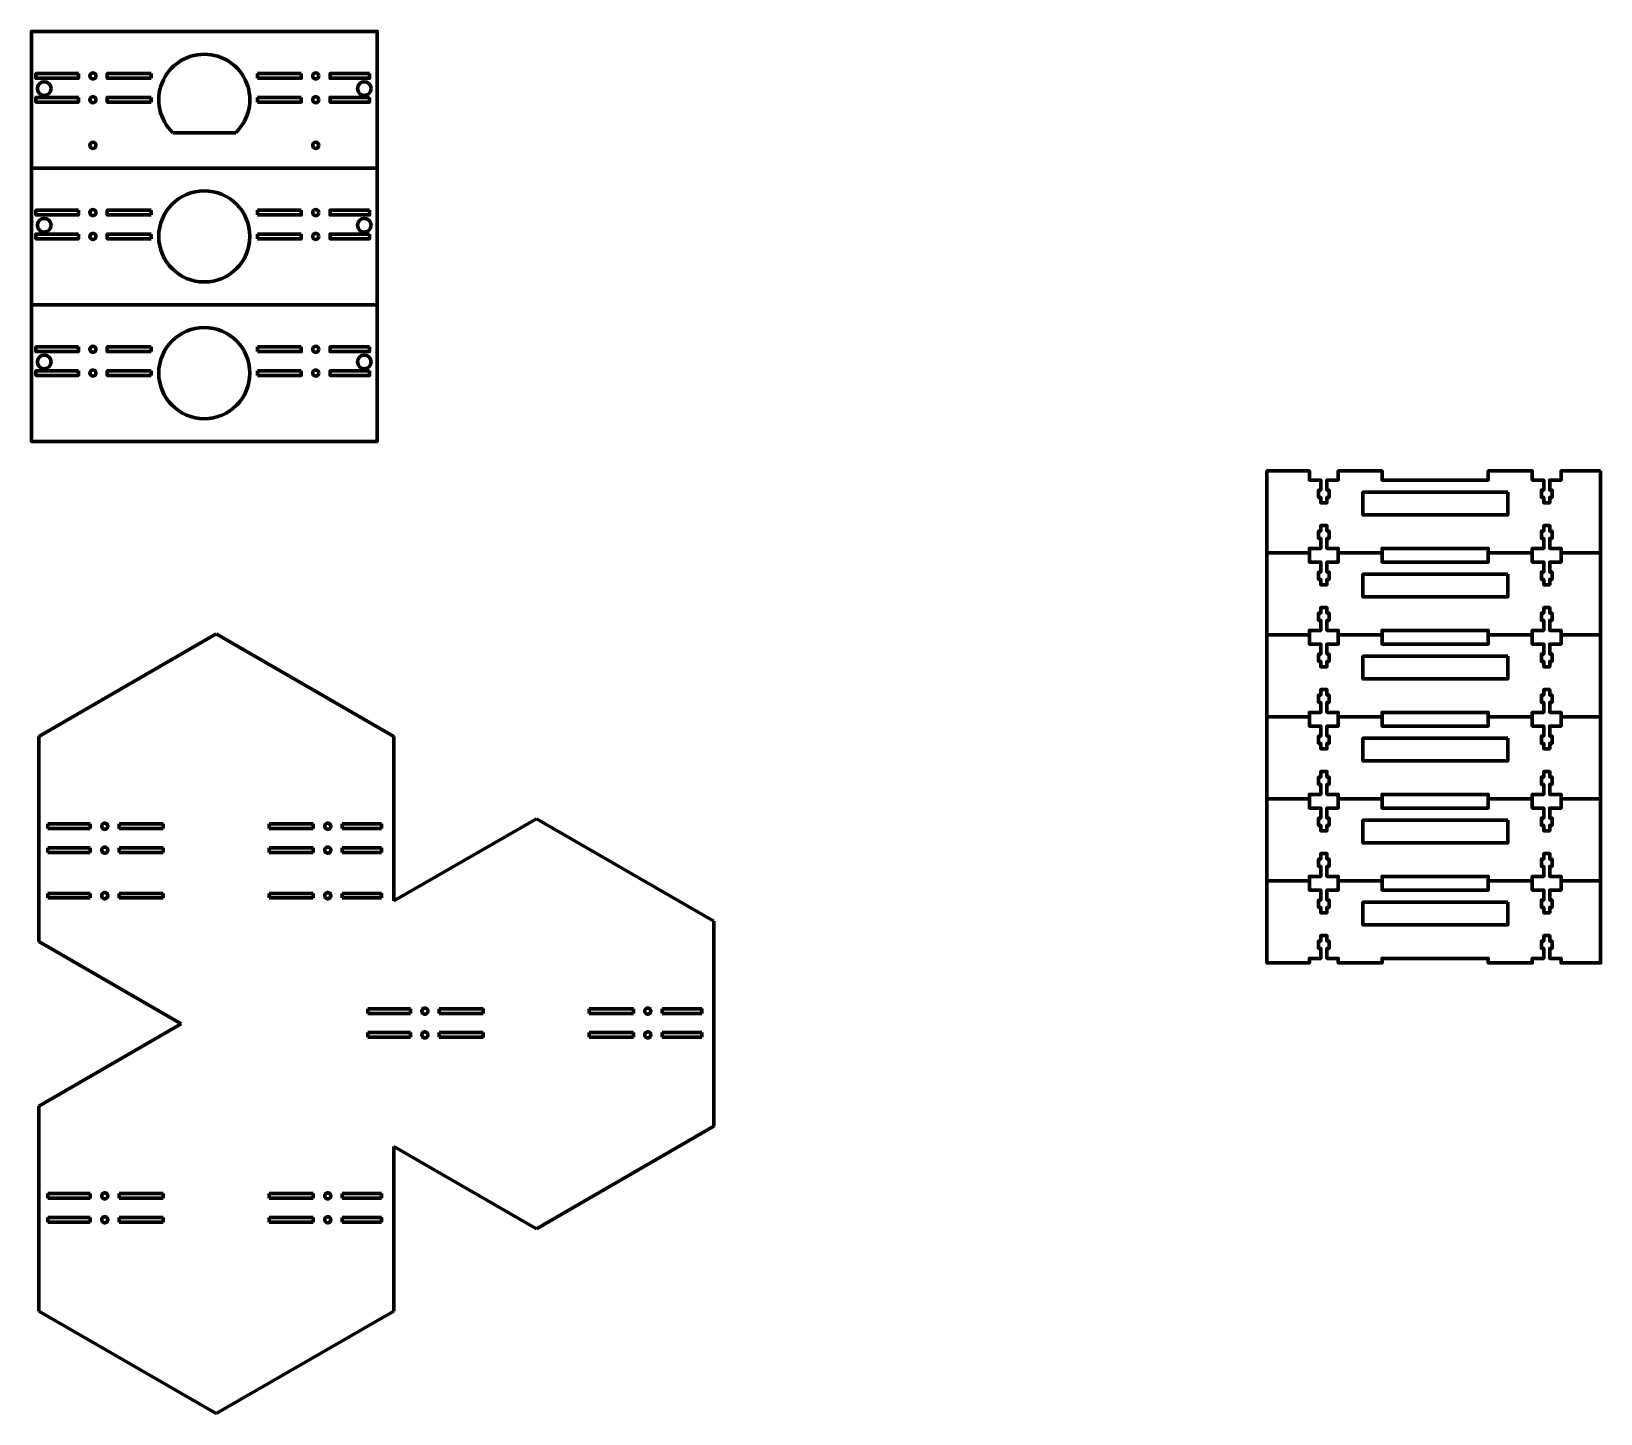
# Model space of a CAD drawing. Header units: millimetres. Extents: x -1430 to 457, y 2331 to 3242.
# Drawn here: x -1430 to -397, y 2331 to 3242 of the extents above; entities that cross this region are included whole.
import ezdxf

# ---------------------------------------------------------------- set-up
doc = ezdxf.new("R2010")
doc.units = ezdxf.units.MM
doc.layers.add('laserCut_Line$CutThrough_Line', color=1, linetype='Continuous', lineweight=140, true_color=0xff0000)
doc.layers.add('laserCut_wood', color=18, linetype='Continuous', lineweight=100, true_color=0x000000)

msp = doc.modelspace()

# ---------------------------------------------------------------- linework, layer by layer
at = {"layer": 'laserCut_Line$CutThrough_Line'}
for points in [[(-396.6, 2952.2), (-422.6, 2952.2), (-422.6, 2946.2), (-430.1, 2946.2), (-430.1, 2939.6), (-428.6, 2939.6), (-428.6, 2934.8), (-430.1, 2934.8), (-430.1, 2931.2), (-434.1, 2931.2), (-434.1, 2934.8), (-435.6, 2934.8), (-435.6, 2939.6), (-434.1, 2939.6), (-434.1, 2946.2), (-441.6, 2946.2), (-441.6, 2952.2), (-470.6, 2952.2), (-470.6, 2946.2), (-540.5, 2946.2), (-540.5, 2952.2), (-569.4, 2952.2), (-569.4, 2946.2), (-576.9, 2946.2), (-576.9, 2939.6), (-575.4, 2939.6), (-575.4, 2934.8), (-576.9, 2934.8), (-576.9, 2931.2), (-580.9, 2931.2), (-580.9, 2934.8), (-582.4, 2934.8), (-582.4, 2939.6), (-580.9, 2939.6), (-580.9, 2946.2), (-588.4, 2946.2), (-588.4, 2952.2), (-616.4, 2952.2), (-616.4, 2898.2), (-588.4, 2898.2), (-588.4, 2901.2), (-580.9, 2901.2), (-580.9, 2907.8), (-582.4, 2907.8), (-582.4, 2912.6), (-580.9, 2912.6), (-580.9, 2916.2), (-576.9, 2916.2), (-576.9, 2912.6), (-575.4, 2912.6), (-575.4, 2907.8), (-576.9, 2907.8), (-576.9, 2901.2), (-569.4, 2901.2), (-569.4, 2898.2), (-540.5, 2898.2), (-540.5, 2901.2), (-470.6, 2901.2), (-470.6, 2898.2), (-441.6, 2898.2), (-441.6, 2901.2), (-434.1, 2901.2), (-434.1, 2907.8), (-435.6, 2907.8), (-435.6, 2912.6), (-434.1, 2912.6), (-434.1, 2916.2), (-430.1, 2916.2), (-430.1, 2912.6), (-428.6, 2912.6), (-428.6, 2907.8), (-430.1, 2907.8), (-430.1, 2901.2), (-422.6, 2901.2), (-422.6, 2898.2), (-396.6, 2898.2)], [(-457.8, 2938.2), (-457.8, 2923.2), (-553.2, 2923.2), (-553.2, 2938.2)], [(-396.6, 2898.2), (-422.6, 2898.2), (-422.6, 2892.2), (-430.1, 2892.2), (-430.1, 2885.6), (-428.6, 2885.6), (-428.6, 2880.8), (-430.1, 2880.8), (-430.1, 2877.2), (-434.1, 2877.2), (-434.1, 2880.8), (-435.6, 2880.8), (-435.6, 2885.6), (-434.1, 2885.6), (-434.1, 2892.2), (-441.6, 2892.2), (-441.6, 2898.2), (-470.6, 2898.2), (-470.6, 2892.2), (-540.5, 2892.2), (-540.5, 2898.2), (-569.4, 2898.2), (-569.4, 2892.2), (-576.9, 2892.2), (-576.9, 2885.6), (-575.4, 2885.6), (-575.4, 2880.8), (-576.9, 2880.8), (-576.9, 2877.2), (-580.9, 2877.2), (-580.9, 2880.8), (-582.4, 2880.8), (-582.4, 2885.6), (-580.9, 2885.6), (-580.9, 2892.2), (-588.4, 2892.2), (-588.4, 2898.2), (-616.4, 2898.2), (-616.4, 2844.2), (-588.4, 2844.2), (-588.4, 2847.2), (-580.9, 2847.2), (-580.9, 2853.8), (-582.4, 2853.8), (-582.4, 2858.6), (-580.9, 2858.6), (-580.9, 2862.2), (-576.9, 2862.2), (-576.9, 2858.6), (-575.4, 2858.6), (-575.4, 2853.8), (-576.9, 2853.8), (-576.9, 2847.2), (-569.4, 2847.2), (-569.4, 2844.2), (-540.5, 2844.2), (-540.5, 2847.2), (-470.6, 2847.2), (-470.6, 2844.2), (-441.6, 2844.2), (-441.6, 2847.2), (-434.1, 2847.2), (-434.1, 2853.8), (-435.6, 2853.8), (-435.6, 2858.6), (-434.1, 2858.6), (-434.1, 2862.2), (-430.1, 2862.2), (-430.1, 2858.6), (-428.6, 2858.6), (-428.6, 2853.8), (-430.1, 2853.8), (-430.1, 2847.2), (-422.6, 2847.2), (-422.6, 2844.2), (-396.6, 2844.2)], [(-457.8, 2884.2), (-457.8, 2869.2), (-553.2, 2869.2), (-553.2, 2884.2)], [(-396.6, 2844.2), (-422.6, 2844.2), (-422.6, 2838.2), (-430.1, 2838.2), (-430.1, 2831.6), (-428.6, 2831.6), (-428.6, 2826.8), (-430.1, 2826.8), (-430.1, 2823.2), (-434.1, 2823.2), (-434.1, 2826.8), (-435.6, 2826.8), (-435.6, 2831.6), (-434.1, 2831.6), (-434.1, 2838.2), (-441.6, 2838.2), (-441.6, 2844.2), (-470.6, 2844.2), (-470.6, 2838.2), (-540.5, 2838.2), (-540.5, 2844.2), (-569.4, 2844.2), (-569.4, 2838.2), (-576.9, 2838.2), (-576.9, 2831.6), (-575.4, 2831.6), (-575.4, 2826.8), (-576.9, 2826.8), (-576.9, 2823.2), (-580.9, 2823.2), (-580.9, 2826.8), (-582.4, 2826.8), (-582.4, 2831.6), (-580.9, 2831.6), (-580.9, 2838.2), (-588.4, 2838.2), (-588.4, 2844.2), (-616.4, 2844.2), (-616.4, 2790.2), (-588.4, 2790.2), (-588.4, 2793.2), (-580.9, 2793.2), (-580.9, 2799.8), (-582.4, 2799.8), (-582.4, 2804.6), (-580.9, 2804.6), (-580.9, 2808.2), (-576.9, 2808.2), (-576.9, 2804.6), (-575.4, 2804.6), (-575.4, 2799.8), (-576.9, 2799.8), (-576.9, 2793.2), (-569.4, 2793.2), (-569.4, 2790.2), (-540.5, 2790.2), (-540.5, 2793.2), (-470.6, 2793.2), (-470.6, 2790.2), (-441.6, 2790.2), (-441.6, 2793.2), (-434.1, 2793.2), (-434.1, 2799.8), (-435.6, 2799.8), (-435.6, 2804.6), (-434.1, 2804.6), (-434.1, 2808.2), (-430.1, 2808.2), (-430.1, 2804.6), (-428.6, 2804.6), (-428.6, 2799.8), (-430.1, 2799.8), (-430.1, 2793.2), (-422.6, 2793.2), (-422.6, 2790.2), (-396.6, 2790.2)], [(-457.8, 2830.2), (-457.8, 2815.2), (-553.2, 2815.2), (-553.2, 2830.2)], [(-396.6, 2790.2), (-422.6, 2790.2), (-422.6, 2784.2), (-430.1, 2784.2), (-430.1, 2777.6), (-428.6, 2777.6), (-428.6, 2772.8), (-430.1, 2772.8), (-430.1, 2769.2), (-434.1, 2769.2), (-434.1, 2772.8), (-435.6, 2772.8), (-435.6, 2777.6), (-434.1, 2777.6), (-434.1, 2784.2), (-441.6, 2784.2), (-441.6, 2790.2), (-470.6, 2790.2), (-470.6, 2784.2), (-540.5, 2784.2), (-540.5, 2790.2), (-569.4, 2790.2), (-569.4, 2784.2), (-576.9, 2784.2), (-576.9, 2777.6), (-575.4, 2777.6), (-575.4, 2772.8), (-576.9, 2772.8), (-576.9, 2769.2), (-580.9, 2769.2), (-580.9, 2772.8), (-582.4, 2772.8), (-582.4, 2777.6), (-580.9, 2777.6), (-580.9, 2784.2), (-588.4, 2784.2), (-588.4, 2790.2), (-616.4, 2790.2), (-616.4, 2736.2), (-588.4, 2736.2), (-588.4, 2739.2), (-580.9, 2739.2), (-580.9, 2745.8), (-582.4, 2745.8), (-582.4, 2750.6), (-580.9, 2750.6), (-580.9, 2754.2), (-576.9, 2754.2), (-576.9, 2750.6), (-575.4, 2750.6), (-575.4, 2745.8), (-576.9, 2745.8), (-576.9, 2739.2), (-569.4, 2739.2), (-569.4, 2736.2), (-540.5, 2736.2), (-540.5, 2739.2), (-470.6, 2739.2), (-470.6, 2736.2), (-441.6, 2736.2), (-441.6, 2739.2), (-434.1, 2739.2), (-434.1, 2745.8), (-435.6, 2745.8), (-435.6, 2750.6), (-434.1, 2750.6), (-434.1, 2754.2), (-430.1, 2754.2), (-430.1, 2750.6), (-428.6, 2750.6), (-428.6, 2745.8), (-430.1, 2745.8), (-430.1, 2739.2), (-422.6, 2739.2), (-422.6, 2736.2), (-396.6, 2736.2)], [(-457.8, 2776.2), (-457.8, 2761.2), (-553.2, 2761.2), (-553.2, 2776.2)], [(-396.6, 2736.2), (-422.6, 2736.2), (-422.6, 2730.2), (-430.1, 2730.2), (-430.1, 2723.6), (-428.6, 2723.6), (-428.6, 2718.8), (-430.1, 2718.8), (-430.1, 2715.2), (-434.1, 2715.2), (-434.1, 2718.8), (-435.6, 2718.8), (-435.6, 2723.6), (-434.1, 2723.6), (-434.1, 2730.2), (-441.6, 2730.2), (-441.6, 2736.2), (-470.6, 2736.2), (-470.6, 2730.2), (-540.5, 2730.2), (-540.5, 2736.2), (-569.4, 2736.2), (-569.4, 2730.2), (-576.9, 2730.2), (-576.9, 2723.6), (-575.4, 2723.6), (-575.4, 2718.8), (-576.9, 2718.8), (-576.9, 2715.2), (-580.9, 2715.2), (-580.9, 2718.8), (-582.4, 2718.8), (-582.4, 2723.6), (-580.9, 2723.6), (-580.9, 2730.2), (-588.4, 2730.2), (-588.4, 2736.2), (-616.4, 2736.2), (-616.4, 2682.2), (-588.4, 2682.2), (-588.4, 2685.2), (-580.9, 2685.2), (-580.9, 2691.8), (-582.4, 2691.8), (-582.4, 2696.6), (-580.9, 2696.6), (-580.9, 2700.2), (-576.9, 2700.2), (-576.9, 2696.6), (-575.4, 2696.6), (-575.4, 2691.8), (-576.9, 2691.8), (-576.9, 2685.2), (-569.4, 2685.2), (-569.4, 2682.2), (-540.5, 2682.2), (-540.5, 2685.2), (-470.6, 2685.2), (-470.6, 2682.2), (-441.6, 2682.2), (-441.6, 2685.2), (-434.1, 2685.2), (-434.1, 2691.8), (-435.6, 2691.8), (-435.6, 2696.6), (-434.1, 2696.6), (-434.1, 2700.2), (-430.1, 2700.2), (-430.1, 2696.6), (-428.6, 2696.6), (-428.6, 2691.8), (-430.1, 2691.8), (-430.1, 2685.2), (-422.6, 2685.2), (-422.6, 2682.2), (-396.6, 2682.2)], [(-457.8, 2722.2), (-457.8, 2707.2), (-553.2, 2707.2), (-553.2, 2722.2)], [(-396.6, 2682.2), (-422.6, 2682.2), (-422.6, 2676.2), (-430.1, 2676.2), (-430.1, 2669.6), (-428.6, 2669.6), (-428.6, 2664.8), (-430.1, 2664.8), (-430.1, 2661.2), (-434.1, 2661.2), (-434.1, 2664.8), (-435.6, 2664.8), (-435.6, 2669.6), (-434.1, 2669.6), (-434.1, 2676.2), (-441.6, 2676.2), (-441.6, 2682.2), (-470.6, 2682.2), (-470.6, 2676.2), (-540.5, 2676.2), (-540.5, 2682.2), (-569.4, 2682.2), (-569.4, 2676.2), (-576.9, 2676.2), (-576.9, 2669.6), (-575.4, 2669.6), (-575.4, 2664.8), (-576.9, 2664.8), (-576.9, 2661.2), (-580.9, 2661.2), (-580.9, 2664.8), (-582.4, 2664.8), (-582.4, 2669.6), (-580.9, 2669.6), (-580.9, 2676.2), (-588.4, 2676.2), (-588.4, 2682.2), (-616.4, 2682.2), (-616.4, 2628.2), (-588.4, 2628.2), (-588.4, 2631.2), (-580.9, 2631.2), (-580.9, 2637.8), (-582.4, 2637.8), (-582.4, 2642.6), (-580.9, 2642.6), (-580.9, 2646.2), (-576.9, 2646.2), (-576.9, 2642.6), (-575.4, 2642.6), (-575.4, 2637.8), (-576.9, 2637.8), (-576.9, 2631.2), (-569.4, 2631.2), (-569.4, 2628.2), (-540.5, 2628.2), (-540.5, 2631.2), (-470.6, 2631.2), (-470.6, 2628.2), (-441.6, 2628.2), (-441.6, 2631.2), (-434.1, 2631.2), (-434.1, 2637.8), (-435.6, 2637.8), (-435.6, 2642.6), (-434.1, 2642.6), (-434.1, 2646.2), (-430.1, 2646.2), (-430.1, 2642.6), (-428.6, 2642.6), (-428.6, 2637.8), (-430.1, 2637.8), (-430.1, 2631.2), (-422.6, 2631.2), (-422.6, 2628.2), (-396.6, 2628.2)], [(-457.8, 2668.2), (-457.8, 2653.2), (-553.2, 2653.2), (-553.2, 2668.2)]]:
    msp.add_lwpolyline(points, close=True, dxfattribs=at)
at = {"layer": 'laserCut_wood'}
for p, q in [((-1252.4, 3213.8, 170.9), (-1281.3, 3213.8, 170.9)), ((-1252.4, 3198.1, 170.9), (-1281.3, 3198.1, 170.9)), ((-1337, 3174.9, 170.9), (-1295.6, 3174.9, 170.9)), ((-1252.4, 3123.8, 170.9), (-1281.3, 3123.8, 170.9)), ((-1252.4, 3108.1, 170.9), (-1281.3, 3108.1, 170.9)), ((-1252.4, 3033.8, 170.9), (-1281.3, 3033.8, 170.9)), ((-1252.4, 3018.1, 170.9), (-1281.3, 3018.1, 170.9)), ((-1425.4, 2777.4, 170.9), (-1308.5, 2844.9, 170.9)), ((-1308.5, 2844.9, 170.9), (-1191.5, 2777.4, 170.9)), ((-1425.4, 2642.4, 170.9), (-1425.4, 2777.4, 170.9)), ((-1191.5, 2777.4, 170.9), (-1191.5, 2669, 170.9)), ((-1419.4, 2719.7, 170.9), (-1419.4, 2719.7, 170.9)), ((-1391.4, 2716.7, 170.9), (-1391.4, 2719.7, 170.9)), ((-1391.4, 2719.7, 170.9), (-1391.4, 2719.7, 170.9)), ((-1372.4, 2719.7, 170.9), (-1372.4, 2719.7, 170.9)), ((-1343.4, 2719.7, 170.9), (-1343.4, 2719.7, 170.9)), ((-1273.5, 2719.7, 170.9), (-1273.5, 2719.7, 170.9)), ((-1244.5, 2719.7, 170.9), (-1273.5, 2719.7, 170.9)), ((-1244.5, 2716.7, 170.9), (-1244.5, 2719.7, 170.9)), ((-1244.5, 2719.7, 170.9), (-1244.5, 2719.7, 170.9)), ((-1225.5, 2716.7, 170.9), (-1225.5, 2719.7, 170.9)), ((-1225.5, 2719.7, 170.9), (-1225.5, 2719.7, 170.9)), ((-1199.5, 2719.7, 170.9), (-1199.5, 2719.7, 170.9)), ((-1191.5, 2669, 170.9), (-1097.6, 2723.2, 170.9)), ((-1097.6, 2723.2, 170.9), (-980.7, 2655.7, 170.9)), ((-1419.4, 2716.7, 170.9), (-1419.4, 2716.7, 170.9)), ((-1391.4, 2716.7, 170.9), (-1391.4, 2716.7, 170.9)), ((-1372.4, 2716.7, 170.9), (-1372.4, 2716.7, 170.9)), ((-1343.4, 2716.7, 170.9), (-1372.4, 2716.7, 170.9)), ((-1343.4, 2716.7, 170.9), (-1343.4, 2716.7, 170.9)), ((-1273.5, 2716.7, 170.9), (-1273.5, 2716.7, 170.9)), ((-1244.5, 2716.7, 170.9), (-1244.5, 2716.7, 170.9)), ((-1225.5, 2716.7, 170.9), (-1225.5, 2716.7, 170.9)), ((-1199.5, 2716.7, 170.9), (-1225.5, 2716.7, 170.9)), ((-1419.4, 2704, 170.9), (-1419.4, 2704, 170.9)), ((-1419.4, 2701, 170.9), (-1419.4, 2701, 170.9)), ((-1391.4, 2701, 170.9), (-1391.4, 2704, 170.9)), ((-1391.4, 2704, 170.9), (-1391.4, 2704, 170.9)), ((-1391.4, 2701, 170.9), (-1391.4, 2701, 170.9)), ((-1372.4, 2704, 170.9), (-1372.4, 2704, 170.9)), ((-1343.4, 2704, 170.9), (-1372.4, 2704, 170.9)), ((-1372.4, 2701, 170.9), (-1372.4, 2701, 170.9)), ((-1343.4, 2704, 170.9), (-1343.4, 2704, 170.9)), ((-1343.4, 2701, 170.9), (-1343.4, 2701, 170.9)), ((-1273.5, 2701, 170.9), (-1273.5, 2704, 170.9)), ((-1273.5, 2704, 170.9), (-1273.5, 2704, 170.9)), ((-1273.5, 2701, 170.9), (-1273.5, 2701, 170.9)), ((-1244.5, 2704, 170.9), (-1244.5, 2704, 170.9)), ((-1244.5, 2701, 170.9), (-1244.5, 2701, 170.9)), ((-1225.5, 2701, 170.9), (-1225.5, 2704, 170.9)), ((-1225.5, 2704, 170.9), (-1225.5, 2704, 170.9)), ((-1225.5, 2701, 170.9), (-1225.5, 2701, 170.9)), ((-1199.5, 2704, 170.9), (-1199.5, 2701, 170.9)), ((-1199.5, 2701, 170.9), (-1199.5, 2701, 170.9)), ((-1419.4, 2674, 170.9), (-1419.4, 2674, 170.9)), ((-1419.4, 2671, 170.9), (-1419.4, 2674, 170.9)), ((-1419.4, 2671, 170.9), (-1419.4, 2671, 170.9)), ((-1391.4, 2671, 170.9), (-1391.4, 2674, 170.9)), ((-1391.4, 2674, 170.9), (-1391.4, 2674, 170.9)), ((-1391.4, 2671, 170.9), (-1391.4, 2671, 170.9)), ((-1372.4, 2674, 170.9), (-1372.4, 2674, 170.9)), ((-1372.4, 2671, 170.9), (-1372.4, 2671, 170.9)), ((-1343.4, 2674, 170.9), (-1343.4, 2674, 170.9)), ((-1343.4, 2671, 170.9), (-1343.4, 2671, 170.9)), ((-1273.5, 2671, 170.9), (-1273.5, 2674, 170.9)), ((-1273.5, 2674, 170.9), (-1273.5, 2674, 170.9)), ((-1273.5, 2671, 170.9), (-1273.5, 2671, 170.9)), ((-1244.5, 2674, 170.9), (-1244.5, 2674, 170.9)), ((-1244.5, 2671, 170.9), (-1244.5, 2671, 170.9)), ((-1225.5, 2671, 170.9), (-1225.5, 2674, 170.9)), ((-1225.5, 2674, 170.9), (-1225.5, 2674, 170.9)), ((-1225.5, 2671, 170.9), (-1225.5, 2671, 170.9)), ((-1199.5, 2671, 170.9), (-1199.5, 2671, 170.9)), ((-980.7, 2655.7, 170.9), (-980.7, 2520.7, 170.9)), ((-1331.5, 2588.2, 170.9), (-1425.4, 2642.4, 170.9)), ((-1208.5, 2598, 170.9), (-1208.5, 2598, 170.9)), ((-1208.5, 2595, 170.9), (-1208.5, 2595, 170.9)), ((-1180.5, 2598, 170.9), (-1180.5, 2598, 170.9)), ((-1180.5, 2595, 170.9), (-1180.5, 2595, 170.9)), ((-1161.5, 2595, 170.9), (-1161.5, 2598, 170.9)), ((-1161.5, 2598, 170.9), (-1161.5, 2598, 170.9)), ((-1132.6, 2598, 170.9), (-1161.5, 2598, 170.9)), ((-1161.5, 2595, 170.9), (-1161.5, 2595, 170.9)), ((-1132.6, 2598, 170.9), (-1132.6, 2598, 170.9)), ((-1132.6, 2595, 170.9), (-1132.6, 2595, 170.9)), ((-1062.7, 2595, 170.9), (-1062.7, 2598, 170.9)), ((-1062.7, 2598, 170.9), (-1062.7, 2598, 170.9)), ((-1062.7, 2595, 170.9), (-1062.7, 2595, 170.9)), ((-1033.7, 2598, 170.9), (-1033.7, 2595, 170.9)), ((-1033.7, 2598, 170.9), (-1033.7, 2598, 170.9)), ((-1033.7, 2595, 170.9), (-1033.7, 2595, 170.9)), ((-1014.7, 2595, 170.9), (-1014.7, 2598, 170.9)), ((-1014.7, 2598, 170.9), (-1014.7, 2598, 170.9)), ((-988.7, 2598, 170.9), (-1014.7, 2598, 170.9)), ((-1014.7, 2595, 170.9), (-1014.7, 2595, 170.9)), ((-988.7, 2595, 170.9), (-1014.7, 2595, 170.9)), ((-988.7, 2598, 170.9), (-988.7, 2598, 170.9)), ((-988.7, 2595, 170.9), (-988.7, 2595, 170.9)), ((-1425.4, 2533.9, 170.9), (-1331.5, 2588.2, 170.9)), ((-1208.5, 2582.3, 170.9), (-1208.5, 2582.3, 170.9)), ((-1208.5, 2579.3, 170.9), (-1208.5, 2579.3, 170.9)), ((-1180.5, 2582.3, 170.9), (-1180.5, 2582.3, 170.9)), ((-1180.5, 2579.3, 170.9), (-1180.5, 2579.3, 170.9)), ((-1161.5, 2582.3, 170.9), (-1161.5, 2582.3, 170.9)), ((-1132.6, 2582.3, 170.9), (-1161.5, 2582.3, 170.9)), ((-1161.5, 2579.3, 170.9), (-1161.5, 2579.3, 170.9)), ((-1132.6, 2579.3, 170.9), (-1161.5, 2579.3, 170.9)), ((-1132.6, 2582.3, 170.9), (-1132.6, 2582.3, 170.9)), ((-1132.6, 2579.3, 170.9), (-1132.6, 2579.3, 170.9)), ((-1062.7, 2582.3, 170.9), (-1062.7, 2582.3, 170.9)), ((-1062.7, 2579.3, 170.9), (-1062.7, 2579.3, 170.9)), ((-1033.7, 2579.3, 170.9), (-1062.7, 2579.3, 170.9)), ((-1033.7, 2579.3, 170.9), (-1033.7, 2582.3, 170.9)), ((-1033.7, 2582.3, 170.9), (-1033.7, 2582.3, 170.9)), ((-1033.7, 2579.3, 170.9), (-1033.7, 2579.3, 170.9)), ((-1014.7, 2579.3, 170.9), (-1014.7, 2582.3, 170.9)), ((-1014.7, 2582.3, 170.9), (-1014.7, 2582.3, 170.9)), ((-1014.7, 2579.3, 170.9), (-1014.7, 2579.3, 170.9)), ((-988.7, 2579.3, 170.9), (-1014.7, 2579.3, 170.9)), ((-988.7, 2579.3, 170.9), (-988.7, 2579.3, 170.9)), ((-1425.4, 2398.9, 170.9), (-1425.4, 2533.9, 170.9)), ((-980.7, 2520.7, 170.9), (-1097.6, 2453.2, 170.9)), ((-1191.5, 2507.4, 170.9), (-1191.5, 2398.9, 170.9)), ((-1097.6, 2453.2, 170.9), (-1191.5, 2507.4, 170.9)), ((-1419.4, 2476.3, 170.9), (-1419.4, 2476.3, 170.9)), ((-1419.4, 2473.3, 170.9), (-1419.4, 2473.3, 170.9)), ((-1391.4, 2476.3, 170.9), (-1391.4, 2476.3, 170.9)), ((-1391.4, 2473.3, 170.9), (-1391.4, 2473.3, 170.9)), ((-1372.4, 2473.3, 170.9), (-1372.4, 2476.3, 170.9)), ((-1372.4, 2476.3, 170.9), (-1372.4, 2476.3, 170.9)), ((-1343.4, 2476.3, 170.9), (-1372.4, 2476.3, 170.9)), ((-1372.4, 2473.3, 170.9), (-1372.4, 2473.3, 170.9)), ((-1343.4, 2473.3, 170.9), (-1372.4, 2473.3, 170.9)), ((-1343.4, 2476.3, 170.9), (-1343.4, 2476.3, 170.9)), ((-1343.4, 2473.3, 170.9), (-1343.4, 2473.3, 170.9)), ((-1273.5, 2476.3, 170.9), (-1273.5, 2476.3, 170.9)), ((-1244.5, 2476.3, 170.9), (-1273.5, 2476.3, 170.9)), ((-1273.5, 2473.3, 170.9), (-1273.5, 2473.3, 170.9)), ((-1244.5, 2476.3, 170.9), (-1244.5, 2476.3, 170.9)), ((-1244.5, 2473.3, 170.9), (-1244.5, 2473.3, 170.9)), ((-1225.5, 2473.3, 170.9), (-1225.5, 2476.3, 170.9)), ((-1225.5, 2476.3, 170.9), (-1225.5, 2476.3, 170.9)), ((-1225.5, 2473.3, 170.9), (-1225.5, 2473.3, 170.9)), ((-1419.4, 2460.6, 170.9), (-1419.4, 2460.6, 170.9)), ((-1419.4, 2457.6, 170.9), (-1419.4, 2460.6, 170.9)), ((-1391.4, 2457.6, 170.9), (-1391.4, 2460.6, 170.9)), ((-1391.4, 2460.6, 170.9), (-1391.4, 2460.6, 170.9)), ((-1372.4, 2460.6, 170.9), (-1372.4, 2460.6, 170.9)), ((-1343.4, 2460.6, 170.9), (-1343.4, 2460.6, 170.9)), ((-1273.5, 2457.6, 170.9), (-1273.5, 2460.6, 170.9)), ((-1273.5, 2460.6, 170.9), (-1273.5, 2460.6, 170.9)), ((-1244.5, 2460.6, 170.9), (-1273.5, 2460.6, 170.9)), ((-1244.5, 2457.6, 170.9), (-1244.5, 2460.6, 170.9)), ((-1244.5, 2460.6, 170.9), (-1244.5, 2460.6, 170.9)), ((-1225.5, 2457.6, 170.9), (-1225.5, 2460.6, 170.9)), ((-1225.5, 2460.6, 170.9), (-1225.5, 2460.6, 170.9)), ((-1199.5, 2460.6, 170.9), (-1225.5, 2460.6, 170.9)), ((-1199.5, 2460.6, 170.9), (-1199.5, 2460.6, 170.9)), ((-1419.4, 2457.6, 170.9), (-1419.4, 2457.6, 170.9)), ((-1391.4, 2457.6, 170.9), (-1391.4, 2457.6, 170.9)), ((-1372.4, 2457.6, 170.9), (-1372.4, 2457.6, 170.9)), ((-1343.4, 2457.6, 170.9), (-1372.4, 2457.6, 170.9)), ((-1343.4, 2457.6, 170.9), (-1343.4, 2457.6, 170.9)), ((-1273.5, 2457.6, 170.9), (-1273.5, 2457.6, 170.9)), ((-1244.5, 2457.6, 170.9), (-1273.5, 2457.6, 170.9)), ((-1244.5, 2457.6, 170.9), (-1244.5, 2457.6, 170.9)), ((-1225.5, 2457.6, 170.9), (-1225.5, 2457.6, 170.9)), ((-1199.5, 2457.6, 170.9), (-1225.5, 2457.6, 170.9)), ((-1308.5, 2331.4, 170.9), (-1425.4, 2398.9, 170.9)), ((-1191.5, 2398.9, 170.9), (-1308.5, 2331.4, 170.9))]:
    msp.add_line(p, q, dxfattribs=at)
for points in [[(-1430.2, 3151.6), (-1430.2, 3241.6), (-1202.4, 3241.6), (-1202.4, 3151.6)], [(-1399.2, 3213.8), (-1427.2, 3213.8), (-1427.2, 3210.8), (-1399.2, 3210.8)], [(-1207.4, 3213.8), (-1233.4, 3213.8), (-1233.4, 3210.8), (-1207.4, 3210.8)], [(-1399.2, 3198.1), (-1427.2, 3198.1), (-1427.2, 3195.1), (-1399.2, 3195.1)], [(-1207.4, 3198.1), (-1233.4, 3198.1), (-1233.4, 3195.1), (-1207.4, 3195.1)], [(-1430.2, 3061.6), (-1430.2, 3151.6), (-1202.4, 3151.6), (-1202.4, 3061.6)], [(-1399.2, 3123.8), (-1427.2, 3123.8), (-1427.2, 3120.8), (-1399.2, 3120.8)], [(-1207.4, 3123.8), (-1233.4, 3123.8), (-1233.4, 3120.8), (-1207.4, 3120.8)], [(-1399.2, 3108.1), (-1427.2, 3108.1), (-1427.2, 3105.1), (-1399.2, 3105.1)], [(-1207.4, 3108.1), (-1233.4, 3108.1), (-1233.4, 3105.1), (-1207.4, 3105.1)], [(-1202.4, 3061.6), (-1202.4, 2971.6), (-1430.2, 2971.6), (-1430.2, 3061.6)], [(-1399.2, 3033.8), (-1427.2, 3033.8), (-1427.2, 3030.8), (-1399.2, 3030.8)], [(-1207.4, 3033.8), (-1233.4, 3033.8), (-1233.4, 3030.8), (-1207.4, 3030.8)], [(-1399.2, 3018.1), (-1427.2, 3018.1), (-1427.2, 3015.1), (-1399.2, 3015.1)], [(-1207.4, 3018.1), (-1233.4, 3018.1), (-1233.4, 3015.1), (-1207.4, 3015.1)]]:
    msp.add_lwpolyline(points, close=True, dxfattribs=at)
for points in [[(-1351.2, 3213.8), (-1380.2, 3213.8), (-1380.2, 3210.8), (-1351.2, 3210.8)], [(-1281.3, 3210.8), (-1252.4, 3210.8), (-1252.4, 3213.8)], [(-1351.2, 3198.1), (-1380.2, 3198.1), (-1380.2, 3195.1), (-1351.2, 3195.1)], [(-1281.3, 3195.1), (-1252.4, 3195.1), (-1252.4, 3198.1)], [(-1351.2, 3123.8), (-1380.2, 3123.8), (-1380.2, 3120.8), (-1351.2, 3120.8)], [(-1281.3, 3120.8), (-1252.4, 3120.8), (-1252.4, 3123.8)], [(-1351.2, 3108.1), (-1380.2, 3108.1), (-1380.2, 3105.1), (-1351.2, 3105.1)], [(-1281.3, 3105.1), (-1252.4, 3105.1), (-1252.4, 3108.1)], [(-1351.2, 3033.8), (-1380.2, 3033.8), (-1380.2, 3030.8), (-1351.2, 3030.8)], [(-1281.3, 3030.8), (-1252.4, 3030.8), (-1252.4, 3033.8)], [(-1351.2, 3018.1), (-1380.2, 3018.1), (-1380.2, 3015.1), (-1351.2, 3015.1)], [(-1281.3, 3015.1), (-1252.4, 3015.1), (-1252.4, 3018.1)]]:
    msp.add_lwpolyline(points, dxfattribs=at)
for centre, radius in [((-1421.7, 3204, 170.9), 4.5), ((-1389.7, 3212.3, 170.9), 2), ((-1242.9, 3212.3, 170.9), 2), ((-1210.9, 3204, 170.9), 4.5), ((-1389.7, 3196.6, 170.9), 2), ((-1242.9, 3196.6, 170.9), 2), ((-1389.7, 3166.6, 170.9), 2), ((-1242.9, 3166.6, 170.9), 2), ((-1316.3, 3106.6, 170.9), 30), ((-1389.7, 3122.3, 170.9), 2), ((-1242.9, 3122.3, 170.9), 2), ((-1421.7, 3114, 170.9), 4.5), ((-1210.9, 3114, 170.9), 4.5), ((-1389.7, 3106.6, 170.9), 2), ((-1242.9, 3106.6, 170.9), 2), ((-1316.3, 3016.6, 170.9), 30), ((-1421.7, 3024, 170.9), 4.5), ((-1389.7, 3032.3, 170.9), 2), ((-1242.9, 3032.3, 170.9), 2), ((-1210.9, 3024, 170.9), 4.5), ((-1389.7, 3016.6, 170.9), 2), ((-1242.9, 3016.6, 170.9), 2)]:
    msp.add_circle(centre, radius, dxfattribs=at)
msp.add_arc((-1316.3, 3196.6, 170.9), 30, 313.567, 226.433, dxfattribs=at)
at = {"layer": 'laserCut_wood', "extrusion": (0, 0, -1)}
for centre, start, end in [((1321.3, 3212.3, -170.9), 357.134, 2.866), ((1311.3, 3212.3, -170.9), 177.134, 182.866), ((1321.3, 3196.6, -170.9), 357.134, 2.866), ((1311.3, 3196.6, -170.9), 177.134, 182.866), ((1321.3, 3122.3, -170.9), 357.134, 2.866), ((1311.3, 3122.3, -170.9), 177.134, 182.866), ((1321.3, 3106.6, -170.9), 357.134, 2.866), ((1311.3, 3106.6, -170.9), 177.134, 182.866), ((1321.3, 3032.3, -170.9), 357.134, 2.866), ((1311.3, 3032.3, -170.9), 177.134, 182.866), ((1321.3, 3016.6, -170.9), 357.134, 2.866), ((1311.3, 3016.6, -170.9), 177.134, 182.866)]:
    msp.add_arc(centre, 30, start, end, dxfattribs=at)
at = {"layer": 'laserCut_wood'}
for points in [[(-1419.4, 2719.7, 170.9), (-1405.4, 2719.7, 170.9), (-1391.4, 2719.7, 170.9)], [(-1419.4, 2716.7, 170.9), (-1419.4, 2718.2, 170.9), (-1419.4, 2719.7, 170.9)], [(-1372.4, 2719.7, 170.9), (-1357.9, 2719.7, 170.9), (-1343.4, 2719.7, 170.9)], [(-1372.4, 2716.7, 170.9), (-1372.4, 2718.2, 170.9), (-1372.4, 2719.7, 170.9)], [(-1343.4, 2716.7, 170.9), (-1343.4, 2718.2, 170.9), (-1343.4, 2719.7, 170.9)], [(-1273.5, 2716.7, 170.9), (-1273.5, 2718.2, 170.9), (-1273.5, 2719.7, 170.9)], [(-1225.5, 2719.7, 170.9), (-1212.5, 2719.7, 170.9), (-1199.5, 2719.7, 170.9)], [(-1199.5, 2719.7, 170.9), (-1199.5, 2718.2, 170.9), (-1199.5, 2716.7, 170.9)], [(-1419.4, 2716.7, 170.9), (-1405.4, 2716.7, 170.9), (-1391.4, 2716.7, 170.9)], [(-1273.5, 2716.7, 170.9), (-1259, 2716.7, 170.9), (-1244.5, 2716.7, 170.9)], [(-1419.4, 2701, 170.9), (-1419.4, 2702.5, 170.9), (-1419.4, 2704, 170.9)], [(-1391.4, 2704, 170.9), (-1405.4, 2704, 170.9), (-1419.4, 2704, 170.9)], [(-1419.4, 2701, 170.9), (-1405.4, 2701, 170.9), (-1391.4, 2701, 170.9)], [(-1372.4, 2701, 170.9), (-1372.4, 2702.5, 170.9), (-1372.4, 2704, 170.9)], [(-1372.4, 2701, 170.9), (-1357.9, 2701, 170.9), (-1343.4, 2701, 170.9)], [(-1343.4, 2701, 170.9), (-1343.4, 2702.5, 170.9), (-1343.4, 2704, 170.9)], [(-1273.5, 2704, 170.9), (-1259, 2704, 170.9), (-1244.5, 2704, 170.9)], [(-1273.5, 2701, 170.9), (-1259, 2701, 170.9), (-1244.5, 2701, 170.9)], [(-1244.5, 2704, 170.9), (-1244.5, 2702.5, 170.9), (-1244.5, 2701, 170.9)], [(-1225.5, 2704, 170.9), (-1212.5, 2704, 170.9), (-1199.5, 2704, 170.9)], [(-1225.5, 2701, 170.9), (-1212.5, 2701, 170.9), (-1199.5, 2701, 170.9)], [(-1419.4, 2674, 170.9), (-1405.4, 2674, 170.9), (-1391.4, 2674, 170.9)], [(-1391.4, 2671, 170.9), (-1405.4, 2671, 170.9), (-1419.4, 2671, 170.9)], [(-1372.4, 2674, 170.9), (-1357.9, 2674, 170.9), (-1343.4, 2674, 170.9)], [(-1372.4, 2671, 170.9), (-1372.4, 2672.5, 170.9), (-1372.4, 2674, 170.9)], [(-1372.4, 2671, 170.9), (-1357.9, 2671, 170.9), (-1343.4, 2671, 170.9)], [(-1343.4, 2671, 170.9), (-1343.4, 2672.5, 170.9), (-1343.4, 2674, 170.9)], [(-1273.5, 2674, 170.9), (-1259, 2674, 170.9), (-1244.5, 2674, 170.9)], [(-1273.5, 2671, 170.9), (-1259, 2671, 170.9), (-1244.5, 2671, 170.9)], [(-1244.5, 2674, 170.9), (-1244.5, 2672.5, 170.9), (-1244.5, 2671, 170.9)], [(-1225.5, 2674, 170.9), (-1212.5, 2674, 170.9), (-1199.5, 2674, 170.9)], [(-1225.5, 2671, 170.9), (-1212.5, 2671, 170.9), (-1199.5, 2671, 170.9)], [(-1199.5, 2674, 170.9), (-1199.5, 2672.5, 170.9), (-1199.5, 2671, 170.9)], [(-1208.5, 2595, 170.9), (-1208.5, 2596.5, 170.9), (-1208.5, 2598, 170.9)], [(-1180.5, 2598, 170.9), (-1194.5, 2598, 170.9), (-1208.5, 2598, 170.9)], [(-1180.5, 2595, 170.9), (-1194.5, 2595, 170.9), (-1208.5, 2595, 170.9)], [(-1180.5, 2598, 170.9), (-1180.5, 2596.5, 170.9), (-1180.5, 2595, 170.9)], [(-1161.5, 2595, 170.9), (-1147.1, 2595, 170.9), (-1132.6, 2595, 170.9)], [(-1132.6, 2598, 170.9), (-1132.6, 2596.5, 170.9), (-1132.6, 2595, 170.9)], [(-1062.7, 2598, 170.9), (-1048.2, 2598, 170.9), (-1033.7, 2598, 170.9)], [(-1062.7, 2595, 170.9), (-1048.2, 2595, 170.9), (-1033.7, 2595, 170.9)], [(-988.7, 2598, 170.9), (-988.7, 2596.5, 170.9), (-988.7, 2595, 170.9)], [(-1208.5, 2582.3, 170.9), (-1194.5, 2582.3, 170.9), (-1180.5, 2582.3, 170.9)], [(-1208.5, 2579.3, 170.9), (-1208.5, 2580.8, 170.9), (-1208.5, 2582.3, 170.9)], [(-1208.5, 2579.3, 170.9), (-1194.5, 2579.3, 170.9), (-1180.5, 2579.3, 170.9)], [(-1180.5, 2582.3, 170.9), (-1180.5, 2580.8, 170.9), (-1180.5, 2579.3, 170.9)], [(-1161.5, 2579.3, 170.9), (-1161.5, 2580.8, 170.9), (-1161.5, 2582.3, 170.9)], [(-1132.6, 2579.3, 170.9), (-1132.6, 2580.8, 170.9), (-1132.6, 2582.3, 170.9)], [(-1062.7, 2582.3, 170.9), (-1048.2, 2582.3, 170.9), (-1033.7, 2582.3, 170.9)], [(-1062.7, 2579.3, 170.9), (-1062.7, 2580.8, 170.9), (-1062.7, 2582.3, 170.9)], [(-1014.7, 2582.3, 170.9), (-1001.7, 2582.3, 170.9), (-988.7, 2582.3, 170.9)], [(-988.7, 2582.3, 170.9), (-988.7, 2580.8, 170.9), (-988.7, 2579.3, 170.9)], [(-1419.4, 2476.3, 170.9), (-1405.4, 2476.3, 170.9), (-1391.4, 2476.3, 170.9)], [(-1419.4, 2473.3, 170.9), (-1419.4, 2474.8, 170.9), (-1419.4, 2476.3, 170.9)], [(-1419.4, 2473.3, 170.9), (-1405.4, 2473.3, 170.9), (-1391.4, 2473.3, 170.9)], [(-1391.4, 2476.3, 170.9), (-1391.4, 2474.8, 170.9), (-1391.4, 2473.3, 170.9)], [(-1343.4, 2473.3, 170.9), (-1343.4, 2474.8, 170.9), (-1343.4, 2476.3, 170.9)], [(-1273.5, 2473.3, 170.9), (-1273.5, 2474.8, 170.9), (-1273.5, 2476.3, 170.9)], [(-1273.5, 2473.3, 170.9), (-1259, 2473.3, 170.9), (-1244.5, 2473.3, 170.9)], [(-1244.5, 2476.3, 170.9), (-1244.5, 2474.8, 170.9), (-1244.5, 2473.3, 170.9)], [(-1225.5, 2476.3, 170.9), (-1212.5, 2476.3, 170.9), (-1199.5, 2476.3, 170.9)], [(-1225.5, 2473.3, 170.9), (-1212.5, 2473.3, 170.9), (-1199.5, 2473.3, 170.9)], [(-1199.5, 2476.3, 170.9), (-1199.5, 2474.8, 170.9), (-1199.5, 2473.3, 170.9)], [(-1391.4, 2460.6, 170.9), (-1405.4, 2460.6, 170.9), (-1419.4, 2460.6, 170.9)], [(-1372.4, 2460.6, 170.9), (-1357.9, 2460.6, 170.9), (-1343.4, 2460.6, 170.9)], [(-1372.4, 2457.6, 170.9), (-1372.4, 2459.1, 170.9), (-1372.4, 2460.6, 170.9)], [(-1343.4, 2457.6, 170.9), (-1343.4, 2459.1, 170.9), (-1343.4, 2460.6, 170.9)], [(-1199.5, 2460.6, 170.9), (-1199.5, 2459.1, 170.9), (-1199.5, 2457.6, 170.9)], [(-1419.4, 2457.6, 170.9), (-1405.4, 2457.6, 170.9), (-1391.4, 2457.6, 170.9)]]:
    msp.add_open_spline(points, degree=2, dxfattribs=at)
for points, weights, knots in [([(-1379.9, 2718.2, 170.9), (-1379.9, 2720.2, 170.9), (-1381.9, 2720.2, 170.9), (-1383.9, 2720.2, 170.9), (-1383.9, 2718.2, 170.9), (-1383.9, 2716.2, 170.9), (-1381.9, 2716.2, 170.9), (-1379.9, 2716.2, 170.9), (-1379.9, 2718.2, 170.9)], [1, 0.707106781187, 1, 0.707106781187, 1, 0.707106781187, 1, 0.707106781187, 1], [-12.566371, -12.566371, -12.566371, -9.424778, -9.424778, -6.283185, -6.283185, -3.141593, -3.141593, 0, 0, 0]), ([(-1233, 2718.2, 170.9), (-1233, 2720.2, 170.9), (-1235, 2720.2, 170.9), (-1237, 2720.2, 170.9), (-1237, 2718.2, 170.9), (-1237, 2716.2, 170.9), (-1235, 2716.2, 170.9), (-1233, 2716.2, 170.9), (-1233, 2718.2, 170.9)], [1, 0.707106781187, 1, 0.707106781187, 1, 0.707106781187, 1, 0.707106781187, 1], [-12.566371, -12.566371, -12.566371, -9.424778, -9.424778, -6.283185, -6.283185, -3.141593, -3.141593, 0, 0, 0]), ([(-1379.9, 2702.5, 170.9), (-1379.9, 2704.5, 170.9), (-1381.9, 2704.5, 170.9), (-1383.9, 2704.5, 170.9), (-1383.9, 2702.5, 170.9), (-1383.9, 2700.5, 170.9), (-1381.9, 2700.5, 170.9), (-1379.9, 2700.5, 170.9), (-1379.9, 2702.5, 170.9)], [1, 0.707106781187, 1, 0.707106781187, 1, 0.707106781187, 1, 0.707106781187, 1], [-12.566371, -12.566371, -12.566371, -9.424778, -9.424778, -6.283185, -6.283185, -3.141593, -3.141593, 0, 0, 0]), ([(-1233, 2702.5, 170.9), (-1233, 2704.5, 170.9), (-1235, 2704.5, 170.9), (-1237, 2704.5, 170.9), (-1237, 2702.5, 170.9), (-1237, 2700.5, 170.9), (-1235, 2700.5, 170.9), (-1233, 2700.5, 170.9), (-1233, 2702.5, 170.9)], [1, 0.707106781187, 1, 0.707106781187, 1, 0.707106781187, 1, 0.707106781187, 1], [-12.566371, -12.566371, -12.566371, -9.424778, -9.424778, -6.283185, -6.283185, -3.141593, -3.141593, 0, 0, 0]), ([(-1379.9, 2672.5, 170.9), (-1379.9, 2674.5, 170.9), (-1381.9, 2674.5, 170.9), (-1383.9, 2674.5, 170.9), (-1383.9, 2672.5, 170.9)], [1, 0.707106781187, 1, 0.707106781187, 1], [-12.566371, -12.566371, -12.566371, -9.424778, -9.424778, -6.283185, -6.283185, -6.283185]), ([(-1383.9, 2672.5, 170.9), (-1383.9, 2670.5, 170.9), (-1381.9, 2670.5, 170.9), (-1379.9, 2670.5, 170.9), (-1379.9, 2672.5, 170.9)], [1, 0.707106781187, 1, 0.707106781187, 1], [-6.283185, -6.283185, -6.283185, -3.141593, -3.141593, 0, 0, 0]), ([(-1383.9, 2672.5, 170.9), (-1383.9, 2670.5, 170.9), (-1381.9, 2670.5, 170.9), (-1379.9, 2670.5, 170.9), (-1379.9, 2672.5, 170.9)], [1, 0.707106781187, 1, 0.707106781187, 1], [-6.283185, -6.283185, -6.283185, -3.141593, -3.141593, 0, 0, 0]), ([(-1233, 2672.5, 170.9), (-1233, 2674.5, 170.9), (-1235, 2674.5, 170.9), (-1237, 2674.5, 170.9), (-1237, 2672.5, 170.9)], [1, 0.707106781187, 1, 0.707106781187, 1], [-12.566371, -12.566371, -12.566371, -9.424778, -9.424778, -6.283185, -6.283185, -6.283185]), ([(-1233, 2672.5, 170.9), (-1233, 2674.5, 170.9), (-1235, 2674.5, 170.9), (-1237, 2674.5, 170.9), (-1237, 2672.5, 170.9)], [1, 0.707106781187, 1, 0.707106781187, 1], [-12.566371, -12.566371, -12.566371, -9.424778, -9.424778, -6.283185, -6.283185, -6.283185]), ([(-1237, 2672.5, 170.9), (-1237, 2670.5, 170.9), (-1235, 2670.5, 170.9), (-1233, 2670.5, 170.9), (-1233, 2672.5, 170.9)], [1, 0.707106781187, 1, 0.707106781187, 1], [-6.283185, -6.283185, -6.283185, -3.141593, -3.141593, 0, 0, 0]), ([(-1237, 2672.5, 170.9), (-1237, 2670.5, 170.9), (-1235, 2670.5, 170.9), (-1233, 2670.5, 170.9), (-1233, 2672.5, 170.9)], [1, 0.707106781187, 1, 0.707106781187, 1], [-6.283185, -6.283185, -6.283185, -3.141593, -3.141593, 0, 0, 0]), ([(-1169, 2596.5, 170.9), (-1169, 2598.5, 170.9), (-1171, 2598.5, 170.9), (-1173, 2598.5, 170.9), (-1173, 2596.5, 170.9), (-1173, 2594.5, 170.9), (-1171, 2594.5, 170.9), (-1169, 2594.5, 170.9), (-1169, 2596.5, 170.9)], [1, 0.707106781187, 1, 0.707106781187, 1, 0.707106781187, 1, 0.707106781187, 1], [-12.566371, -12.566371, -12.566371, -9.424778, -9.424778, -6.283185, -6.283185, -3.141593, -3.141593, 0, 0, 0]), ([(-1022.2, 2596.5, 170.9), (-1022.2, 2598.5, 170.9), (-1024.2, 2598.5, 170.9), (-1026.2, 2598.5, 170.9), (-1026.2, 2596.5, 170.9), (-1026.2, 2594.5, 170.9), (-1024.2, 2594.5, 170.9), (-1022.2, 2594.5, 170.9), (-1022.2, 2596.5, 170.9)], [1, 0.707106781187, 1, 0.707106781187, 1, 0.707106781187, 1, 0.707106781187, 1], [-12.566371, -12.566371, -12.566371, -9.424778, -9.424778, -6.283185, -6.283185, -3.141593, -3.141593, 0, 0, 0]), ([(-1169, 2580.8, 170.9), (-1169, 2582.8, 170.9), (-1171, 2582.8, 170.9), (-1173, 2582.8, 170.9), (-1173, 2580.8, 170.9), (-1173, 2578.8, 170.9), (-1171, 2578.8, 170.9), (-1169, 2578.8, 170.9), (-1169, 2580.8, 170.9)], [1, 0.707106781187, 1, 0.707106781187, 1, 0.707106781187, 1, 0.707106781187, 1], [-12.566371, -12.566371, -12.566371, -9.424778, -9.424778, -6.283185, -6.283185, -3.141593, -3.141593, 0, 0, 0]), ([(-1022.2, 2580.8, 170.9), (-1022.2, 2582.8, 170.9), (-1024.2, 2582.8, 170.9), (-1026.2, 2582.8, 170.9), (-1026.2, 2580.8, 170.9), (-1026.2, 2578.8, 170.9), (-1024.2, 2578.8, 170.9), (-1022.2, 2578.8, 170.9), (-1022.2, 2580.8, 170.9)], [1, 0.707106781187, 1, 0.707106781187, 1, 0.707106781187, 1, 0.707106781187, 1], [-12.566371, -12.566371, -12.566371, -9.424778, -9.424778, -6.283185, -6.283185, -3.141593, -3.141593, 0, 0, 0]), ([(-1379.9, 2474.8, 170.9), (-1379.9, 2476.8, 170.9), (-1381.9, 2476.8, 170.9), (-1383.9, 2476.8, 170.9), (-1383.9, 2474.8, 170.9), (-1383.9, 2472.8, 170.9), (-1381.9, 2472.8, 170.9), (-1379.9, 2472.8, 170.9), (-1379.9, 2474.8, 170.9)], [1, 0.707106781187, 1, 0.707106781187, 1, 0.707106781187, 1, 0.707106781187, 1], [-12.566371, -12.566371, -12.566371, -9.424778, -9.424778, -6.283185, -6.283185, -3.141593, -3.141593, 0, 0, 0]), ([(-1379.9, 2474.8, 170.9), (-1379.9, 2476.8, 170.9), (-1381.9, 2476.8, 170.9), (-1383.9, 2476.8, 170.9), (-1383.9, 2474.8, 170.9)], [1, 0.707106781187, 1, 0.707106781187, 1], [-12.566371, -12.566371, -12.566371, -9.424778, -9.424778, -6.283185, -6.283185, -6.283185]), ([(-1383.9, 2474.8, 170.9), (-1383.9, 2472.8, 170.9), (-1381.9, 2472.8, 170.9), (-1379.9, 2472.8, 170.9), (-1379.9, 2474.8, 170.9)], [1, 0.707106781187, 1, 0.707106781187, 1], [-6.283185, -6.283185, -6.283185, -3.141593, -3.141593, 0, 0, 0]), ([(-1233, 2474.8, 170.9), (-1233, 2476.8, 170.9), (-1235, 2476.8, 170.9), (-1237, 2476.8, 170.9), (-1237, 2474.8, 170.9), (-1237, 2472.8, 170.9), (-1235, 2472.8, 170.9), (-1233, 2472.8, 170.9), (-1233, 2474.8, 170.9)], [1, 0.707106781187, 1, 0.707106781187, 1, 0.707106781187, 1, 0.707106781187, 1], [-12.566371, -12.566371, -12.566371, -9.424778, -9.424778, -6.283185, -6.283185, -3.141593, -3.141593, 0, 0, 0]), ([(-1233, 2474.8, 170.9), (-1233, 2476.8, 170.9), (-1235, 2476.8, 170.9), (-1237, 2476.8, 170.9), (-1237, 2474.8, 170.9)], [1, 0.707106781187, 1, 0.707106781187, 1], [-12.566371, -12.566371, -12.566371, -9.424778, -9.424778, -6.283185, -6.283185, -6.283185]), ([(-1237, 2474.8, 170.9), (-1237, 2472.8, 170.9), (-1235, 2472.8, 170.9), (-1233, 2472.8, 170.9), (-1233, 2474.8, 170.9)], [1, 0.707106781187, 1, 0.707106781187, 1], [-6.283185, -6.283185, -6.283185, -3.141593, -3.141593, 0, 0, 0]), ([(-1379.9, 2459.1, 170.9), (-1379.9, 2461.1, 170.9), (-1381.9, 2461.1, 170.9), (-1383.9, 2461.1, 170.9), (-1383.9, 2459.1, 170.9), (-1383.9, 2457.1, 170.9), (-1381.9, 2457.1, 170.9), (-1379.9, 2457.1, 170.9), (-1379.9, 2459.1, 170.9)], [1, 0.707106781187, 1, 0.707106781187, 1, 0.707106781187, 1, 0.707106781187, 1], [-12.566371, -12.566371, -12.566371, -9.424778, -9.424778, -6.283185, -6.283185, -3.141593, -3.141593, 0, 0, 0]), ([(-1379.9, 2459.1, 170.9), (-1379.9, 2461.1, 170.9), (-1381.9, 2461.1, 170.9), (-1383.9, 2461.1, 170.9), (-1383.9, 2459.1, 170.9)], [1, 0.707106781187, 1, 0.707106781187, 1], [-12.566371, -12.566371, -12.566371, -9.424778, -9.424778, -6.283185, -6.283185, -6.283185]), ([(-1233, 2459.1, 170.9), (-1233, 2461.1, 170.9), (-1235, 2461.1, 170.9), (-1237, 2461.1, 170.9), (-1237, 2459.1, 170.9), (-1237, 2457.1, 170.9), (-1235, 2457.1, 170.9), (-1233, 2457.1, 170.9), (-1233, 2459.1, 170.9)], [1, 0.707106781187, 1, 0.707106781187, 1, 0.707106781187, 1, 0.707106781187, 1], [-12.566371, -12.566371, -12.566371, -9.424778, -9.424778, -6.283185, -6.283185, -3.141593, -3.141593, 0, 0, 0]), ([(-1233, 2459.1, 170.9), (-1233, 2461.1, 170.9), (-1235, 2461.1, 170.9), (-1237, 2461.1, 170.9), (-1237, 2459.1, 170.9)], [1, 0.707106781187, 1, 0.707106781187, 1], [-12.566371, -12.566371, -12.566371, -9.424778, -9.424778, -6.283185, -6.283185, -6.283185]), ([(-1383.9, 2459.1, 170.9), (-1383.9, 2457.1, 170.9), (-1381.9, 2457.1, 170.9), (-1379.9, 2457.1, 170.9), (-1379.9, 2459.1, 170.9)], [1, 0.707106781187, 1, 0.707106781187, 1], [-6.283185, -6.283185, -6.283185, -3.141593, -3.141593, 0, 0, 0]), ([(-1237, 2459.1, 170.9), (-1237, 2457.1, 170.9), (-1235, 2457.1, 170.9), (-1233, 2457.1, 170.9), (-1233, 2459.1, 170.9)], [1, 0.707106781187, 1, 0.707106781187, 1], [-6.283185, -6.283185, -6.283185, -3.141593, -3.141593, 0, 0, 0])]:
    msp.add_rational_spline(points, weights, degree=2, knots=knots, dxfattribs=at)

doc.saveas('drawing.dxf')
